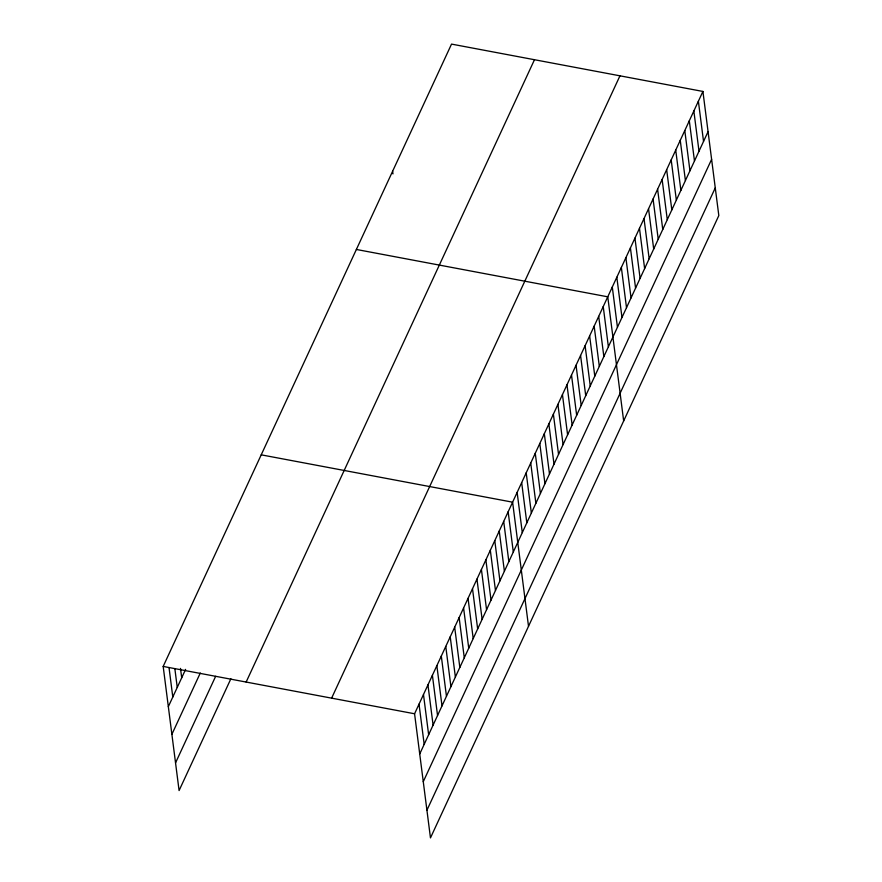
<?xml version="1.0" encoding="UTF-8"?>
<svg xmlns="http://www.w3.org/2000/svg" width="882" height="882" viewBox="0 0 882 882"><rect width="100%" height="100%" fill="white"/><g stroke="black" fill="none" stroke-linecap="round" stroke-linejoin="round"><path stroke-width="1.32" d="M230.886 678.754L179.09 790.559L163.181 666.428L451.529 44.1L702.91 91.441L718.819 215.572L430.471 837.9L414.573 713.77L702.91 91.441M168.341 706.636L185.606 669.372M171.88 734.331L200.291 673.021M175.54 762.864L215.649 676.307M246.144 682.051L534.481 59.722M331.621 698.147L619.958 75.819M419.722 753.978L708.07 131.65M423.272 781.673L711.609 159.344M426.932 810.205L715.269 187.877M356.372 249.463L607.764 296.815L623.662 420.946M261.215 454.836L512.607 502.178L528.516 626.308M163.181 666.428L414.573 713.77M698.379 101.221L703.538 141.429M693.847 111L699.007 151.208M689.316 120.779L694.476 160.987M684.785 130.558L689.944 170.766M680.254 140.337L685.413 180.545M675.722 150.116L680.882 190.325M671.191 159.896L676.351 200.104M666.66 169.675L671.819 209.883M662.128 179.454L667.288 219.662M657.608 189.233L662.757 229.452M653.077 199.012L658.226 239.231M648.546 208.791L653.694 249.011M644.014 218.571L649.163 258.79M639.483 228.35L644.632 268.569M634.952 238.129L640.1 278.348M630.421 247.908L635.569 288.127M625.889 257.687L631.038 297.907M621.358 267.466L626.507 307.686M616.827 277.246L621.975 317.465M612.295 287.036L617.444 327.244M603.233 306.594L608.382 346.802M598.702 316.373L603.85 356.582M594.17 326.153L599.319 366.361M589.639 335.932L594.788 376.14M585.108 345.711L590.256 385.919M580.577 355.49L585.725 395.698M576.045 365.269L581.194 405.477M571.514 375.048L576.663 415.257M566.983 384.828L572.131 425.036M562.451 394.607L567.6 434.815M557.92 404.386L563.069 444.594M553.389 414.165L558.538 454.373M548.858 423.944L554.006 464.153M544.326 433.724L549.475 473.932M539.795 443.503L544.944 483.711M535.264 453.282L540.412 493.49M530.732 463.061L535.881 503.269M526.201 472.84L531.35 513.048M521.67 482.619L526.819 522.828M517.139 492.399L522.287 532.607M508.153 511.792L513.302 552.011M503.699 521.416L508.848 561.625M499.245 531.03L504.394 571.238M494.78 540.644L499.94 580.863M490.326 550.269L495.475 590.477M485.872 559.883L491.02 600.091M481.418 569.507L486.566 609.716M476.964 579.121L482.112 619.329M472.509 588.735L477.658 628.954M468.044 598.36L473.204 638.568M463.59 607.974L468.739 648.182M459.136 617.587L464.285 657.807M454.682 627.212L459.831 667.42M392.622 171.229L392.964 173.908M450.228 636.826L455.377 677.034M445.763 646.44L450.923 686.659M441.309 656.065L446.457 696.273M436.855 665.678L442.003 705.887M432.401 675.303L437.549 715.511M427.946 684.917L433.095 725.125M423.481 694.531L428.641 734.739M419.027 704.156L424.187 744.364M180.501 668.402L181.703 677.784M174.845 668.633L177.249 687.398M169.013 667.531L172.795 697.023"/></g></svg>
